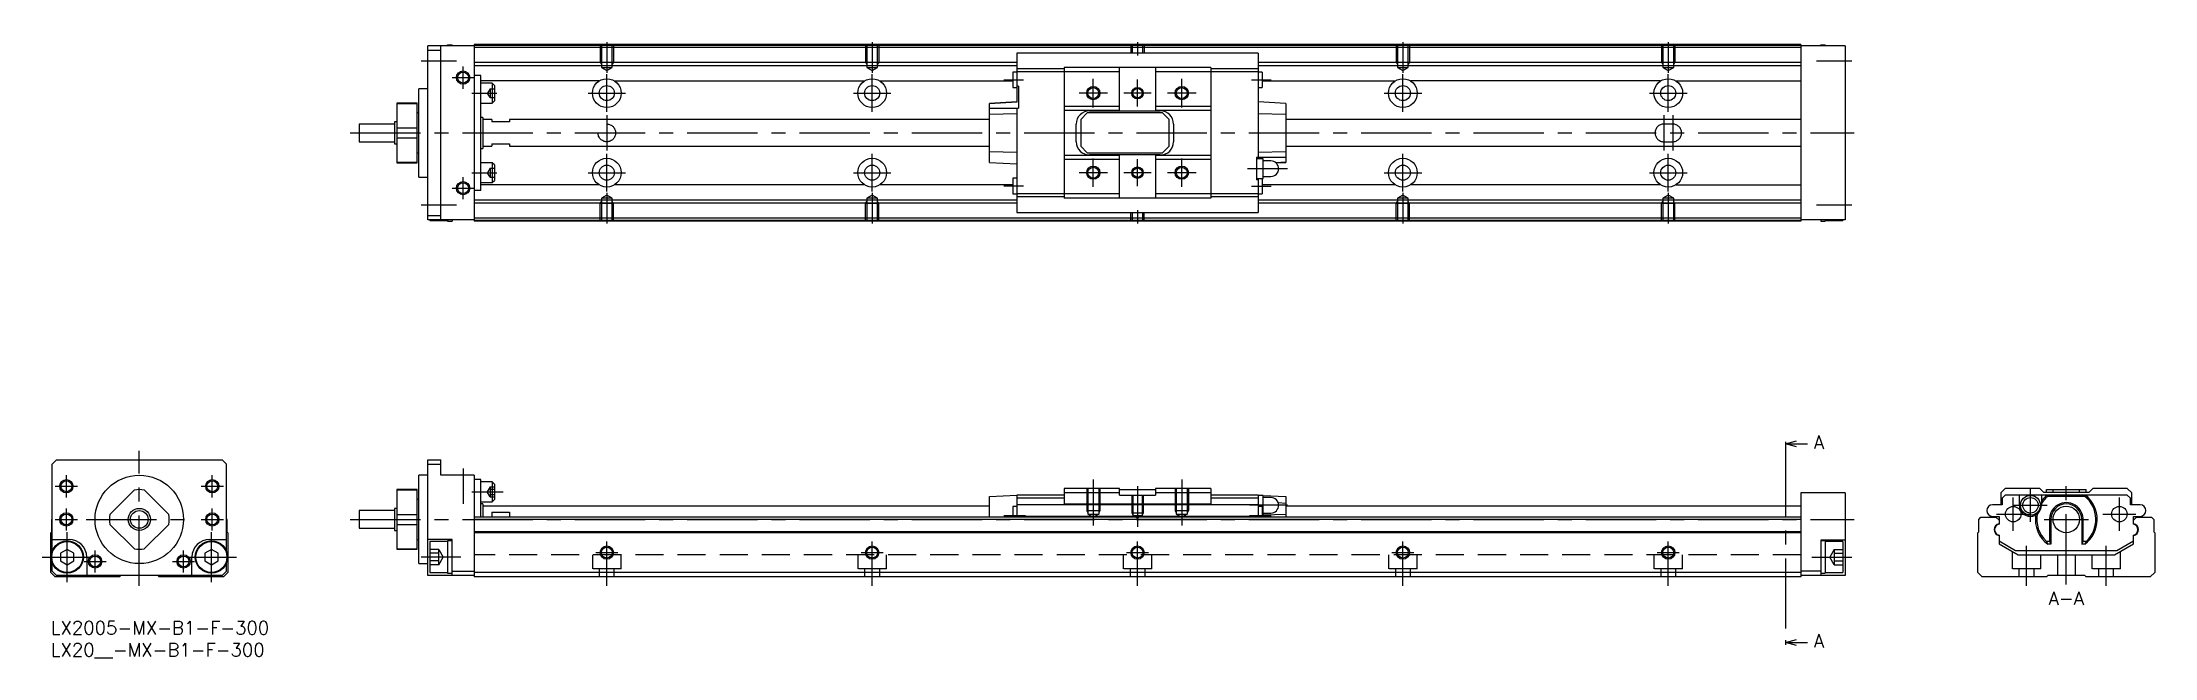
# Model space of a CAD drawing. Extents: x -2 to 476, y -8 to 131.
import ezdxf

# ---------------------------------------------------------------- set-up
doc = ezdxf.new("R2010")
doc.units = 0
doc.header["$LTSCALE"] = 0.5
doc.linetypes.add('CENTER', pattern=[50.8, 31.75, -6.35, 6.35, -6.35])
doc.linetypes.add('DASHED', pattern=[19.05, 12.7, -6.35])
for name, color, linetype in [('MSM_CENTER', 1, 'CENTER'), ('MSM_CONTINUOUS', 7, 'CONTINUOUS'), ('MSM_DASHED', 4, 'DASHED'), ('MSM_NARROW', 5, 'CONTINUOUS'), ('MSM_PART_NUMBER', 7, 'CONTINUOUS')]:
    doc.layers.add(name, color=color, linetype=linetype)
doc.styles.get("Standard").update_dxf_attribs({"font": 'txt.shx', "height": 1, "bigfont": 'bigfont.shx'})

# ---------------------------------------------------------------- blocks, each defined once
blk = doc.blocks.new('*U2')
at = {"layer": 'MSM_PART_NUMBER'}
blk.add_text('LX2005-MX-B1-F-300', height=3, dxfattribs=at).set_placement((0, -3))
blk = doc.blocks.new('*U3')
at = {"layer": 'MSM_PART_NUMBER'}
blk.add_text('LX20__-MX-B1-F-300', height=3, dxfattribs=at).set_placement((0, -8))

msp = doc.modelspace()

# ---------------------------------------------------------------- linework, layer by layer
at = {"layer": 'MSM_CENTER'}
for p, q in [((125.7, 130.93), (125.7, 124.02)), ((185.7, 130.93), (185.7, 124.02)), ((245.7, 130.93), (245.7, 127.93)), ((305.7, 130.93), (305.7, 124.02)), ((365.7, 130.93), (365.7, 124.02)), ((83.7, 126.73), (91.7, 126.73)), ((93.2, 120.43), (93.2, 125.43)), ((399.2, 126.73), (407.2, 126.73)), ((90.7, 122.93), (95.7, 122.93)), ((95.2, 119.43), (100.8, 119.43)), ((121.45, 119.43), (129.95, 119.43)), ((125.7, 115.18), (125.7, 123.68)), ((181.45, 119.43), (189.95, 119.43)), ((185.7, 115.18), (185.7, 123.68)), ((215.5, 122.43), (219.9, 122.43)), ((238.93, 119.43), (232.47, 119.43)), ((235.7, 116.2), (235.7, 122.66)), ((248.76, 119.43), (242.64, 119.43)), ((245.7, 116.38), (245.7, 122.49)), ((258.93, 119.43), (252.47, 119.43)), ((255.7, 116.2), (255.7, 122.66)), ((271.5, 122.43), (275.9, 122.43)), ((301.45, 119.43), (309.95, 119.43)), ((305.7, 115.18), (305.7, 123.68)), ((361.45, 119.43), (369.95, 119.43)), ((365.7, 115.18), (365.7, 123.68)), ((67.7, 110.43), (407.7, 110.43)), ((125.7, 114.43), (125.7, 106.43)), ((364.7, 114.43), (364.7, 106.43)), ((366.7, 114.43), (366.7, 106.43)), ((125.7, 97.18), (125.7, 105.68)), ((185.7, 97.18), (185.7, 105.68)), ((305.7, 97.18), (305.7, 105.68)), ((365.7, 97.18), (365.7, 105.68)), ((93.2, 95.43), (93.2, 100.43)), ((95.2, 101.43), (100.8, 101.43)), ((121.45, 101.43), (129.95, 101.43)), ((181.45, 101.43), (189.95, 101.43)), ((238.93, 101.43), (232.47, 101.43)), ((235.7, 98.2), (235.7, 104.66)), ((248.76, 101.43), (242.64, 101.43)), ((245.7, 98.38), (245.7, 104.49)), ((258.93, 101.43), (252.47, 101.43)), ((255.7, 98.2), (255.7, 104.66)), ((279.6, 102.33), (270.6, 102.33)), ((301.45, 101.43), (309.95, 101.43)), ((361.45, 101.43), (369.95, 101.43)), ((90.7, 97.93), (95.7, 97.93)), ((125.7, 96.84), (125.7, 89.93)), ((185.7, 96.84), (185.7, 89.93)), ((215.5, 98.43), (219.9, 98.43)), ((271.5, 98.38), (275.9, 98.38)), ((305.7, 96.84), (305.7, 89.93)), ((365.7, 96.84), (365.7, 89.93)), ((83.7, 94.13), (91.7, 94.13)), ((245.7, 92.93), (245.7, 89.93)), ((399.2, 94.13), (407.2, 94.13)), ((20, 8), (20, 38.5)), ((392.2, 39.58), (392.2, -4.33)), ((93.2, 34.5), (93.2, 26.5)), ((1, 30.5), (6, 30.5)), ((3.5, 28), (3.5, 33)), ((34, 30.5), (39, 30.5)), ((36.5, 28), (36.5, 33)), ((95.2, 29.25), (102.3, 29.25)), ((235.7, 32), (235.7, 21.6)), ((245.7, 30.5), (245.7, 21.3)), ((255.7, 32), (255.7, 21.6)), ((447.6, 22.45), (447.6, 29.95)), ((455.7, 8.3), (455.7, 31.1)), ((3.5, 20.5), (3.5, 25.5)), ((36.5, 20.5), (36.5, 25.5)), ((279.6, 26.2), (271, 26.2)), ((439.95, 24.2), (447.45, 24.2)), ((443.7, 20.45), (443.7, 27.95)), ((443.85, 26.2), (451.35, 26.2)), ((463.95, 24.2), (471.45, 24.2)), ((467.7, 20.45), (467.7, 27.95)), ((1, 23), (6, 23)), ((3.7, 8.85), (3.7, 20.15)), ((8, 23), (32, 23)), ((34, 23), (39, 23)), ((36.3, 8.85), (36.3, 20.15)), ((67.7, 23), (407.7, 23)), ((215.5, 23.88), (220.4, 23.88)), ((271, 23.88), (275.9, 23.88)), ((450.7, 23), (460.7, 23)), ((-1.95, 14.5), (9.35, 14.5)), ((10, 11), (10, 16)), ((30, 11), (30, 16)), ((30.65, 14.5), (41.95, 14.5)), ((92.7, 14.5), (83.7, 14.5)), ((123.2, 15.5), (128.2, 15.5)), ((125.7, 8), (125.7, 18)), ((183.2, 15.5), (188.2, 15.5)), ((185.7, 8), (185.7, 18)), ((243.2, 15.5), (248.2, 15.5)), ((245.7, 8), (245.7, 18)), ((303.2, 15.5), (308.2, 15.5)), ((305.7, 8), (305.7, 18)), ((363.2, 15.5), (368.2, 15.5)), ((365.7, 8), (365.7, 18)), ((398.2, 14.5), (407.2, 14.5)), ((446.7, 8), (446.7, 17)), ((464.7, 8), (464.7, 17)), ((7.5, 13.5), (12.5, 13.5)), ((27.5, 13.5), (32.5, 13.5))]:
    msp.add_line(p, q, dxfattribs=at)
at = {"layer": 'MSM_CONTINUOUS'}
for p, q in [((95.7, 130.13), (85.2, 130.13)), ((85.2, 90.73), (85.2, 130.13)), ((85.2, 129.13), (88.2, 129.13)), ((85.7, 130.13), (85.7, 130.23)), ((85.7, 130.23), (89.7, 130.23)), ((88.2, 90.73), (88.2, 130.13)), ((89.7, 130.13), (89.7, 130.38)), ((89.7, 130.38), (90.7, 130.38)), ((90.7, 130.13), (90.7, 130.38)), ((395.7, 130.43), (95.7, 130.43)), ((95.7, 130.43), (95.7, 90.43)), ((395.7, 130.23), (95.7, 130.23)), ((395.7, 129.73), (95.7, 129.73)), ((395.7, 130.43), (395.7, 90.43)), ((405.7, 130.13), (395.7, 130.13)), ((400.2, 130.13), (400.2, 130.38)), ((400.2, 130.38), (401.2, 130.38)), ((401.2, 130.13), (401.2, 130.38)), ((401.2, 130.23), (405.2, 130.23)), ((405.2, 130.13), (405.2, 130.23)), ((405.7, 130.13), (405.7, 90.73)), ((218.4, 126.33), (95.7, 126.33)), ((218.4, 125.63), (95.7, 125.63)), ((218.4, 128.43), (218.4, 117.36)), ((273, 128.43), (218.4, 128.43)), ((229.1, 124.93), (218.4, 124.93)), ((229.1, 124.23), (218.4, 124.23)), ((262.3, 125.23), (229.1, 125.23)), ((229.1, 125.23), (229.1, 95.63)), ((241.6, 124.23), (229.1, 124.23)), ((241.6, 115.43), (241.6, 125.23)), ((249.8, 125.23), (249.8, 115.43)), ((262.3, 124.23), (249.8, 124.23)), ((262.3, 125.23), (262.3, 95.63)), ((273, 124.93), (262.3, 124.93)), ((273, 124.23), (262.3, 124.23)), ((273, 128.43), (273, 104.83)), ((395.7, 126.33), (273, 126.33)), ((395.7, 125.63), (273, 125.63)), ((85.2, 120.43), (83.2, 120.43)), ((83.2, 100.43), (83.2, 120.43)), ((97.2, 123.43), (95.7, 123.43)), ((97.2, 97.43), (97.2, 123.43)), ((123.95, 122.17), (97.2, 122.17)), ((99.8, 121.68), (97.2, 121.68)), ((99.8, 121.68), (99.8, 117.18)), ((100.3, 121.18), (99.8, 121.68)), ((100.3, 121.18), (100.3, 117.68)), ((127.45, 122.17), (183.95, 122.17)), ((187.45, 122.17), (217.5, 122.17)), ((217.5, 124.18), (217.5, 120.68)), ((218.4, 124.18), (217.5, 124.18)), ((217.5, 120.68), (218.4, 120.68)), ((218.8, 121.03), (218.4, 121.03)), ((218.8, 121.03), (218.8, 116.03)), ((273.9, 124.18), (273, 124.18)), ((273, 120.68), (273.9, 120.68)), ((273.9, 124.18), (273.9, 120.68)), ((273.9, 122.17), (303.95, 122.17)), ((363.95, 122.17), (307.45, 122.17)), ((367.45, 122.17), (395.7, 122.17)), ((82.8, 117.18), (78.2, 117.18)), ((78.2, 117.18), (78.2, 103.68)), ((78.2, 117.09), (82.8, 117.09)), ((82.8, 103.68), (82.8, 117.18)), ((83.2, 114.93), (82.8, 114.93)), ((97.2, 117.18), (99.8, 117.18)), ((99.8, 117.18), (100.3, 117.68)), ((218.4, 117.43), (212.2, 117.11)), ((218.4, 117.36), (212.2, 116.99)), ((212.2, 103.76), (212.2, 117.11)), ((212.2, 116.03), (218.8, 116.03)), ((218.4, 114.76), (212.2, 114.62)), ((218.4, 116.03), (218.4, 92.43)), ((241.6, 116.43), (229.1, 116.43)), ((241.6, 115.53), (229.1, 115.53)), ((234.35, 114.93), (232.85, 113.43)), ((251.35, 114.93), (234.35, 114.93)), ((234.85, 115.43), (250.85, 115.43)), ((262.3, 116.43), (249.8, 116.43)), ((262.3, 115.53), (249.8, 115.53)), ((252.85, 113.43), (251.35, 114.93)), ((279.2, 117.11), (273, 117.43)), ((279.2, 114.62), (273, 114.76)), ((279.2, 117.11), (279.2, 103.76)), ((69.7, 112.43), (69.7, 108.43)), ((77.7, 112.43), (69.7, 112.43)), ((77.7, 112.93), (77.7, 107.93)), ((78.2, 112.93), (77.7, 112.93)), ((78.2, 111.56), (82.8, 111.56)), ((97.7, 113.93), (97.2, 113.93)), ((97.7, 113.93), (97.7, 106.93)), ((99.7, 113.43), (97.7, 113.43)), ((99.7, 113.43), (99.7, 112.93)), ((103.7, 112.93), (99.7, 112.93)), ((103.7, 113.43), (103.7, 112.93)), ((212.2, 113.43), (103.7, 113.43)), ((231.85, 108.43), (231.85, 112.43)), ((232.85, 113.43), (232.85, 107.43)), ((252.85, 107.43), (252.85, 113.43)), ((253.85, 112.43), (253.85, 108.43)), ((395.7, 113.43), (279.2, 113.43)), ((69.7, 108.43), (77.7, 108.43)), ((77.7, 107.93), (78.2, 107.93)), ((78.2, 109.31), (82.8, 109.31)), ((82.8, 105.93), (83.2, 105.93)), ((97.2, 106.93), (97.7, 106.93)), ((97.7, 107.43), (99.7, 107.43)), ((99.7, 107.93), (103.7, 107.93)), ((99.7, 107.93), (99.7, 107.43)), ((103.7, 107.93), (103.7, 107.43)), ((103.7, 107.43), (212.2, 107.43)), ((212.2, 106.24), (218.4, 106.1)), ((241.6, 105.33), (229.1, 105.33)), ((232.85, 107.43), (234.35, 105.93)), ((234.35, 105.93), (251.35, 105.93)), ((250.85, 105.43), (234.85, 105.43)), ((241.6, 95.63), (241.6, 105.43)), ((249.8, 105.43), (249.8, 95.63)), ((262.3, 105.33), (249.8, 105.33)), ((251.35, 105.93), (252.85, 107.43)), ((273, 106.1), (279.2, 106.24)), ((279.2, 107.43), (395.7, 107.43)), ((78.2, 103.78), (82.8, 103.78)), ((78.2, 103.68), (82.8, 103.68)), ((83.2, 100.43), (85.2, 100.43)), ((99.8, 103.68), (97.2, 103.68)), ((100.3, 103.18), (99.8, 103.68)), ((99.8, 103.68), (99.8, 99.18)), ((100.3, 103.18), (100.3, 99.68)), ((212.2, 103.76), (218.4, 103.43)), ((241.6, 104.43), (229.1, 104.43)), ((262.3, 104.43), (249.8, 104.43)), ((279.2, 104.83), (272.6, 104.83)), ((272.6, 104.83), (272.6, 99.83)), ((274.1, 104.58), (272.6, 104.58)), ((274.1, 100.08), (274.1, 104.58)), ((275.85, 104.08), (274.1, 104.08)), ((274.1, 100.58), (275.85, 100.58)), ((276.9, 103.73), (279.2, 103.87)), ((277.01, 103.64), (279.2, 103.76)), ((97.2, 97.43), (95.7, 97.43)), ((97.2, 99.18), (99.8, 99.18)), ((123.95, 98.7), (97.2, 98.7)), ((99.8, 99.18), (100.3, 99.68)), ((183.95, 98.7), (127.45, 98.7)), ((217.5, 98.7), (187.45, 98.7)), ((217.5, 100.18), (217.5, 96.68)), ((218.4, 100.18), (217.5, 100.18)), ((217.5, 96.68), (218.4, 96.68)), ((229.1, 96.64), (218.4, 96.64)), ((229.1, 95.93), (218.4, 95.93)), ((241.6, 96.63), (229.1, 96.63)), ((262.3, 95.63), (229.1, 95.63)), ((262.3, 96.63), (249.8, 96.63)), ((273, 96.64), (262.3, 96.64)), ((273, 95.93), (262.3, 95.93)), ((272.6, 100.08), (274.1, 100.08)), ((273, 99.83), (272.6, 99.83)), ((273, 100.08), (273, 92.43)), ((273, 96.68), (273.9, 96.68)), ((273.9, 100.08), (273.9, 96.68)), ((303.95, 98.7), (273.9, 98.7)), ((363.95, 98.7), (307.45, 98.7)), ((367.45, 98.7), (395.7, 98.7)), ((85.2, 91.73), (88.2, 91.73)), ((218.4, 95.23), (95.7, 95.23)), ((218.4, 94.53), (95.7, 94.53)), ((395.7, 91.13), (95.7, 91.13)), ((218.4, 92.43), (273, 92.43)), ((395.7, 95.23), (273, 95.23)), ((395.7, 94.53), (273, 94.53)), ((95.7, 90.73), (85.2, 90.73)), ((85.7, 90.73), (85.7, 90.63)), ((85.7, 90.63), (89.7, 90.63)), ((89.7, 90.73), (89.7, 90.48)), ((89.7, 90.48), (90.7, 90.48)), ((90.7, 90.73), (90.7, 90.48)), ((395.7, 90.63), (95.7, 90.63)), ((395.7, 90.43), (95.7, 90.43)), ((405.7, 90.73), (395.7, 90.73)), ((400.2, 90.73), (400.2, 90.48)), ((400.2, 90.48), (401.2, 90.48)), ((401.2, 90.73), (401.2, 90.48)), ((401.2, 90.63), (405.2, 90.63)), ((405.2, 90.73), (405.2, 90.63)), ((392.2, 40.08), (394.7, 40.75)), ((392.2, 40.58), (392.2, 39.58)), ((394.7, 39.41), (392.2, 40.08)), ((392.2, 40.08), (397.2, 40.08)), ((0.3, 35.5), (1.3, 36.5)), ((0.3, 15.83), (0.3, 35.5)), ((1.3, 36.5), (38.7, 36.5)), ((38.7, 36.5), (39.7, 35.5)), ((39.7, 15.83), (39.7, 35.5)), ((85.2, 10.3), (85.2, 36.5)), ((85.2, 36.5), (88.2, 36.5)), ((85.2, 35.5), (88.2, 35.5)), ((88.2, 33), (88.2, 36.5)), ((13.34, 24.12), (18.88, 29.66)), ((21.12, 29.66), (26.66, 24.12)), ((82.8, 29.75), (78.2, 29.75)), ((78.2, 29.75), (78.2, 16.25)), ((78.2, 29.66), (82.8, 29.66)), ((82.8, 16.25), (82.8, 29.75)), ((85.2, 33), (83.2, 33)), ((83.2, 13), (83.2, 33)), ((95.7, 33), (88.2, 33)), ((95.7, 33), (95.7, 10)), ((97.2, 32), (95.7, 32)), ((97.2, 23.5), (97.2, 32)), ((99.8, 31.5), (97.2, 31.5)), ((100.3, 31), (99.8, 31.5)), ((99.8, 31.5), (99.8, 27)), ((100.3, 31), (100.3, 27.5)), ((241.6, 30), (229.1, 30)), ((229.1, 30), (229.1, 26.43)), ((241.6, 29), (229.1, 29)), ((241.6, 28.5), (241.6, 30)), ((241.6, 29.8), (249.8, 29.8)), ((249.8, 30), (249.8, 28.5)), ((262.3, 30), (249.8, 30)), ((262.3, 29), (249.8, 29)), ((262.3, 30), (262.3, 26.43)), ((405.7, 29), (395.7, 29)), ((395.7, 29), (395.7, 10)), ((405.7, 29), (405.7, 10.3)), ((441.9, 30), (440.9, 29)), ((440.9, 29), (440.9, 26.43)), ((449.7, 30), (441.9, 30)), ((450.6, 29.1), (449.7, 30)), ((460.8, 29.1), (450.6, 29.1)), ((451.2, 29.1), (451.2, 29.8)), ((451.2, 29.8), (460.2, 29.8)), ((452.7, 29.1), (452.7, 29.8)), ((458.7, 29.1), (458.7, 29.8)), ((460.2, 29.1), (460.2, 29.8)), ((461.7, 30), (460.8, 29.1)), ((469.5, 30), (461.7, 30)), ((470.5, 29), (469.5, 30)), ((470.5, 26.43), (470.5, 29)), ((77.7, 25), (69.7, 25)), ((69.7, 25), (69.7, 21)), ((78.2, 25.5), (77.7, 25.5)), ((77.7, 25.5), (77.7, 20.5)), ((78.2, 24.12), (82.8, 24.12)), ((83.2, 27.5), (82.8, 27.5)), ((97.2, 27), (99.8, 27)), ((97.7, 26.5), (97.2, 26.5)), ((97.7, 26.5), (97.7, 23.5)), ((212.2, 26), (97.7, 26)), ((99.7, 24.66), (103.7, 24.66)), ((99.7, 24.66), (99.7, 23.5)), ((99.8, 27), (100.3, 27.5)), ((103.7, 24.66), (103.7, 23.5)), ((212.2, 28.2), (218.4, 28.5)), ((212.2, 23.5), (212.2, 28.2)), ((218.4, 25.95), (217.5, 25.95)), ((217.5, 25.95), (217.5, 23.5)), ((229.1, 28.5), (218.4, 28.5)), ((218.4, 28.5), (218.4, 23.5)), ((229.1, 27.79), (218.4, 27.79)), ((273, 26.3), (218.4, 26.3)), ((262.3, 26.43), (229.1, 26.43)), ((241.6, 28.5), (249.8, 28.5)), ((273, 28.5), (262.3, 28.5)), ((273, 27.79), (262.3, 27.79)), ((273, 28.5), (274.02, 28.45)), ((273, 28.5), (273, 23.5)), ((274.1, 28.45), (273, 28.45)), ((273.9, 25.95), (273, 25.95)), ((273.9, 25.95), (273.9, 23.5)), ((273.9, 23.95), (274.1, 23.95)), ((274.1, 28.45), (279.2, 28.2)), ((274.1, 23.95), (274.1, 28.45)), ((275.85, 27.95), (274.1, 27.95)), ((274.1, 24.45), (275.85, 24.45)), ((274.1, 24.03), (279.2, 24.23)), ((279.2, 26.63), (277.5, 26.79)), ((279.2, 28.2), (279.2, 23.5)), ((395.7, 26), (279.2, 26)), ((441.2, 26.3), (439, 26.3)), ((440.9, 26.43), (441.2, 26.43)), ((441.91, 28.5), (441.2, 27.79)), ((441.2, 27.79), (441.2, 26.3)), ((469.49, 28.5), (441.91, 28.5)), ((445.1, 26.2), (445.1, 28.5)), ((450.1, 28.5), (450.1, 26.2)), ((451.37, 28.5), (451.51, 28.2)), ((459.89, 28.2), (451.51, 28.2)), ((459.89, 28.2), (460.03, 28.5)), ((470.2, 27.79), (469.49, 28.5)), ((470.2, 26.3), (470.2, 27.79)), ((470.2, 26.43), (470.5, 26.43)), ((472.4, 26.3), (470.2, 26.3)), ((0, 20), (0.2, 20.2)), ((0, 11), (0, 20)), ((0.2, 23), (0.3, 23.1)), ((0.2, 20.2), (0.2, 23)), ((18.88, 16.34), (13.34, 21.88)), ((26.66, 21.88), (21.12, 16.34)), ((39.7, 23.1), (39.8, 23)), ((39.8, 23), (39.8, 20.2)), ((39.8, 20.2), (40, 20)), ((40, 20), (40, 11)), ((69.7, 21), (77.7, 21)), ((77.7, 20.5), (78.2, 20.5)), ((78.2, 21.88), (82.8, 21.88)), ((395.7, 23.5), (95.7, 23.5)), ((395.7, 23), (95.7, 23)), ((395.7, 20.2), (95.7, 20.2)), ((395.7, 20), (95.7, 20)), ((273, 23.7), (218.4, 23.7)), ((435.7, 20), (435.9, 20.2)), ((435.7, 11), (435.7, 20)), ((435.9, 23), (436.4, 23.5)), ((435.9, 20.2), (435.9, 23)), ((436.4, 23.5), (439.8, 23.5)), ((439, 23.7), (440.5, 23.7)), ((439.8, 23.5), (440.5, 22.8)), ((440.5, 23.7), (440.5, 21.96)), ((440.5, 19.44), (440.5, 17.5)), ((451.91, 22.68), (451.91, 18.04)), ((452.2, 23), (452.2, 17.38)), ((459.2, 23), (459.2, 17.38)), ((459.49, 18.04), (459.49, 22.68)), ((470.9, 23.7), (472.4, 23.7)), ((470.9, 21.96), (470.9, 23.7)), ((470.9, 22.8), (471.6, 23.5)), ((470.9, 17.5), (470.9, 19.44)), ((471.6, 23.5), (475, 23.5)), ((475, 23.5), (475.5, 23)), ((475.5, 23), (475.5, 20.2)), ((475.5, 20.2), (475.7, 20)), ((475.7, 20), (475.7, 11)), ((0.3, 18.5), (4.1, 18.5)), ((3.7, 16.23), (2.2, 15.37)), ((2.2, 15.37), (2.2, 13.63)), ((5.2, 15.37), (3.7, 16.23)), ((5.2, 13.63), (5.2, 15.37)), ((8.1, 14.5), (8.1, 10.3)), ((31.9, 10.3), (31.9, 14.5)), ((36.3, 16.23), (34.8, 15.37)), ((34.8, 15.37), (34.8, 13.63)), ((35.9, 18.5), (39.7, 18.5)), ((37.8, 15.37), (36.3, 16.23)), ((37.8, 13.63), (37.8, 15.37)), ((78.2, 16.34), (82.8, 16.34)), ((78.2, 16.25), (82.8, 16.25)), ((82.8, 18.5), (83.2, 18.5)), ((90.7, 18.5), (85.2, 18.5)), ((85.7, 18), (85.7, 11)), ((89.7, 18), (85.7, 18)), ((89.7, 18.15), (89.7, 10.85)), ((90.7, 18.15), (89.7, 18.15)), ((90.7, 10.3), (90.7, 18.5)), ((405.7, 18.3), (400.2, 18.3)), ((400.2, 18.3), (400.2, 10.3)), ((401.2, 18.15), (400.2, 18.15)), ((401.2, 18.15), (401.2, 10.85)), ((405.2, 18), (401.2, 18)), ((405.2, 18), (405.2, 11)), ((440.5, 18.16), (444.24, 16)), ((440.5, 17.5), (444.83, 15)), ((444.24, 16), (467.16, 16)), ((444.83, 15), (466.57, 15)), ((451.91, 18.04), (451.23, 18.04)), ((452.2, 17.38), (451.53, 17.38)), ((451.91, 18.04), (452.2, 17.38)), ((459.2, 17.38), (459.49, 18.04)), ((459.87, 17.38), (459.2, 17.38)), ((460.17, 18.04), (459.49, 18.04)), ((466.57, 15), (470.9, 17.5)), ((467.16, 16), (470.9, 18.16)), ((1, 10), (0, 11)), ((0.3, 11.3), (0.3, 13.17)), ((0.3, 11.3), (1.3, 10.3)), ((15.5, 10), (1, 10)), ((38.7, 10.3), (1.3, 10.3)), ((2.2, 13.63), (3.7, 12.77)), ((3.7, 12.77), (5.2, 13.63)), ((15.8, 10.3), (15.5, 10)), ((24.5, 10), (24.2, 10.3)), ((39, 10), (24.5, 10)), ((34.8, 13.63), (36.3, 12.77)), ((36.3, 12.77), (37.8, 13.63)), ((38.7, 10.3), (39.7, 11.3)), ((40, 11), (39, 10)), ((39.7, 11.3), (39.7, 13.17)), ((83.2, 13), (85.2, 13)), ((95.7, 10.3), (85.2, 10.3)), ((85.7, 11), (89.7, 11)), ((89.7, 10.85), (90.7, 10.85)), ((90.7, 11.3), (95.7, 11.3)), ((395.7, 11), (95.7, 11)), ((395.7, 10), (95.7, 10)), ((400.2, 11.3), (395.7, 11.3)), ((405.7, 10.3), (395.7, 10.3)), ((400.2, 10.85), (401.2, 10.85)), ((401.2, 11), (405.2, 11)), ((436.7, 10), (435.7, 11)), ((451.2, 10), (436.7, 10)), ((451.5, 10.3), (451.2, 10)), ((459.9, 10.3), (451.5, 10.3)), ((460.2, 10), (459.9, 10.3)), ((474.7, 10), (460.2, 10)), ((475.7, 11), (474.7, 10)), ((392.2, -4.83), (394.7, -4.16)), ((392.2, -4.33), (392.2, -5.33)), ((394.7, -5.5), (392.2, -4.83)), ((392.2, -4.83), (397.2, -4.83))]:
    msp.add_line(p, q, dxfattribs=at)
for centre, radius in [((93.2, 122.93), 1.23), ((125.7, 119.43), 3.25), ((125.7, 119.43), 1.7), ((185.7, 119.43), 3.25), ((185.7, 119.43), 1.7), ((235.7, 119.43), 1.23), ((245.7, 119.43), 1.06), ((255.7, 119.43), 1.23), ((305.7, 119.43), 3.25), ((305.7, 119.43), 1.7), ((365.7, 119.43), 3.25), ((365.7, 119.43), 1.7), ((125.7, 101.43), 3.25), ((125.7, 101.43), 1.7), ((185.7, 101.43), 3.25), ((185.7, 101.43), 1.7), ((235.7, 101.43), 1.23), ((245.7, 101.43), 1.06), ((255.7, 101.43), 1.23), ((305.7, 101.43), 3.25), ((305.7, 101.43), 1.7), ((365.7, 101.43), 3.25), ((365.7, 101.43), 1.7), ((93.2, 97.93), 1.23), ((3.5, 30.5), 1.23), ((20, 23), 10), ((36.5, 30.5), 1.23), ((3.5, 23), 1.23), ((20, 23), 2.5), ((20, 23), 2), ((36.5, 23), 1.23), ((443.7, 24.2), 1.75), ((447.6, 26.2), 2.25), ((447.6, 26.2), 1.75), ((455.7, 23), 3), ((467.7, 24.2), 1.75), ((3.7, 14.5), 3.65), ((3.7, 14.5), 3.5), ((10, 13.5), 1.23), ((30, 13.5), 1.23), ((36.3, 14.5), 3.65), ((36.3, 14.5), 3.5), ((125.7, 15.5), 1.23), ((185.7, 15.5), 1.23), ((245.7, 15.5), 1.23), ((305.7, 15.5), 1.23), ((365.7, 15.5), 1.23)]:
    msp.add_circle(centre, radius, dxfattribs=at)
for centre, radius, start, end in [((234.85, 112.43), 3, 90, 180), ((250.85, 112.43), 3, 0, 90), ((234.85, 108.43), 3, 180, 270), ((250.85, 108.43), 3, 270, 0), ((275.85, 102.33), 1.75, 270, 90), ((20, 23), 6.75, 80.4309, 99.5691), ((20, 23), 6.75, 170.4309, 189.5691), ((20, 23), 6.75, 350.4309, 9.5691), ((275.85, 26.2), 1.75, 270, 90), ((439, 25), 1.3, 90, 270), ((447.6, 26.2), 2.5, 180, 0), ((455.7, 23), 7, 171.8617, 233.4038), ((455.7, 23), 6.68, 169.3812, 227.9598), ((455.7, 23), 7, 128.2132, 143.1301), ((455.7, 23), 6.68, 128.8735, 147.0286), ((455.7, 23), 3.8, 355.1074, 184.8926), ((455.7, 23), 3.5, 0, 180), ((455.7, 23), 7, 306.5962, 51.7868), ((455.7, 23), 6.68, 312.0402, 51.1265), ((472.4, 25), 1.3, 270, 90), ((440.7, 20.7), 1.32, 98.7147, 261.2853), ((440.8, 20.7), 1.3, 103.3424, 256.6576), ((470.7, 20.7), 1.32, 278.7147, 81.2853), ((470.6, 20.7), 1.3, 283.3424, 76.6576), ((4.1, 14.5), 4, 0, 90), ((20, 23), 6.75, 260.4309, 279.5691), ((35.9, 14.5), 4, 90, 180), ((456.77, 20.13), 5.92, 200.6125, 207.6426), ((449.51, 22.42), 11.52, 334.0671, 337.6778)]:
    msp.add_arc(centre, radius, start, end, dxfattribs=at)
at = {"layer": 'MSM_DASHED'}
for p, q in [((124.2, 130.43), (124.2, 126.43)), ((124.47, 130.43), (124.47, 125.23)), ((126.93, 125.23), (126.93, 130.43)), ((127.2, 130.43), (127.2, 126.43)), ((184.2, 130.43), (184.2, 126.43)), ((184.47, 130.43), (184.47, 125.23)), ((186.93, 125.23), (186.93, 130.43)), ((187.2, 130.43), (187.2, 126.43)), ((244.2, 130.43), (244.2, 128.43)), ((244.47, 130.43), (244.47, 128.43)), ((246.93, 128.43), (246.93, 130.43)), ((247.2, 130.43), (247.2, 128.43)), ((304.2, 130.43), (304.2, 126.43)), ((304.47, 130.43), (304.47, 125.23)), ((306.93, 125.23), (306.93, 130.43)), ((307.2, 130.43), (307.2, 126.43)), ((364.2, 130.43), (364.2, 126.43)), ((364.47, 130.43), (364.47, 125.23)), ((366.93, 125.23), (366.93, 130.43)), ((367.2, 130.43), (367.2, 126.43)), ((124.2, 126.43), (127.2, 126.43)), ((124.2, 126.43), (124.47, 125.97)), ((124.47, 125.23), (126.93, 125.23)), ((124.47, 125.23), (125.7, 124.52)), ((125.7, 124.52), (126.93, 125.23)), ((127.2, 126.43), (126.93, 125.97)), ((184.2, 126.43), (187.2, 126.43)), ((184.2, 126.43), (184.47, 125.97)), ((184.47, 125.23), (186.93, 125.23)), ((184.47, 125.23), (185.7, 124.52)), ((185.7, 124.52), (186.93, 125.23)), ((187.2, 126.43), (186.93, 125.97)), ((304.2, 126.43), (307.2, 126.43)), ((304.2, 126.43), (304.47, 125.97)), ((304.47, 125.23), (306.93, 125.23)), ((304.47, 125.23), (305.7, 124.52)), ((305.7, 124.52), (306.93, 125.23)), ((307.2, 126.43), (306.93, 125.97)), ((364.2, 126.43), (367.2, 126.43)), ((364.2, 126.43), (364.47, 125.97)), ((364.47, 125.23), (366.93, 125.23)), ((364.47, 125.23), (365.7, 124.52)), ((365.7, 124.52), (366.93, 125.23)), ((367.2, 126.43), (366.93, 125.97)), ((99.3, 120.43), (98.72, 119.43)), ((99.3, 118.43), (98.72, 119.43)), ((99.3, 120.43), (100.3, 120.43)), ((99.3, 120.43), (99.3, 118.43)), ((99.3, 119.43), (100.3, 119.43)), ((99.3, 118.43), (100.3, 118.43)), ((366.7, 112.43), (364.7, 112.43)), ((364.7, 108.43), (366.7, 108.43)), ((99.3, 102.43), (98.72, 101.43)), ((99.3, 100.43), (98.72, 101.43)), ((99.3, 102.43), (100.3, 102.43)), ((99.3, 102.43), (99.3, 100.43)), ((99.3, 101.43), (100.3, 101.43)), ((99.3, 100.43), (100.3, 100.43)), ((125.7, 96.34), (124.47, 95.63)), ((126.93, 95.63), (124.47, 95.63)), ((124.47, 95.63), (124.47, 90.43)), ((126.93, 95.63), (125.7, 96.34)), ((126.93, 90.43), (126.93, 95.63)), ((185.7, 96.34), (184.47, 95.63)), ((186.93, 95.63), (184.47, 95.63)), ((184.47, 95.63), (184.47, 90.43)), ((186.93, 95.63), (185.7, 96.34)), ((186.93, 90.43), (186.93, 95.63)), ((305.7, 96.34), (304.47, 95.63)), ((306.93, 95.63), (304.47, 95.63)), ((304.47, 95.63), (304.47, 90.43)), ((306.93, 95.63), (305.7, 96.34)), ((306.93, 90.43), (306.93, 95.63)), ((365.7, 96.34), (364.47, 95.63)), ((364.47, 95.63), (364.47, 90.43)), ((366.93, 95.63), (364.47, 95.63)), ((366.93, 95.63), (365.7, 96.34)), ((366.93, 90.43), (366.93, 95.63)), ((124.2, 94.43), (124.47, 94.9)), ((127.2, 94.43), (124.2, 94.43)), ((124.2, 90.43), (124.2, 94.43)), ((127.2, 94.43), (126.93, 94.9)), ((127.2, 90.43), (127.2, 94.43)), ((184.2, 94.43), (184.47, 94.9)), ((187.2, 94.43), (184.2, 94.43)), ((184.2, 90.43), (184.2, 94.43)), ((187.2, 94.43), (186.93, 94.9)), ((187.2, 90.43), (187.2, 94.43)), ((244.2, 90.43), (244.2, 92.43)), ((244.47, 92.43), (244.47, 90.43)), ((246.93, 90.43), (246.93, 92.43)), ((247.2, 90.43), (247.2, 92.43)), ((304.2, 94.43), (304.47, 94.9)), ((307.2, 94.43), (304.2, 94.43)), ((304.2, 90.43), (304.2, 94.43)), ((307.2, 94.43), (306.93, 94.9)), ((307.2, 90.43), (307.2, 94.43)), ((364.2, 94.43), (364.47, 94.9)), ((367.2, 94.43), (364.2, 94.43)), ((364.2, 90.43), (364.2, 94.43)), ((367.2, 94.43), (366.93, 94.9)), ((367.2, 90.43), (367.2, 94.43)), ((99.3, 30.4), (98.63, 29.25)), ((99.3, 28.1), (98.63, 29.25)), ((99.3, 30.4), (100.3, 30.4)), ((99.3, 30.4), (99.3, 28.1)), ((99.3, 29.83), (100.3, 29.83)), ((99.3, 28.67), (100.3, 28.67)), ((234.2, 30), (234.2, 25)), ((234.47, 30), (234.47, 24.21)), ((236.93, 30), (236.93, 24.21)), ((237.2, 30), (237.2, 25)), ((254.2, 30), (254.2, 25)), ((254.47, 30), (254.47, 24.21)), ((256.93, 30), (256.93, 24.21)), ((257.2, 30), (257.2, 25)), ((99.3, 28.1), (100.3, 28.1)), ((234.2, 25), (237.2, 25)), ((234.2, 25), (234.47, 24.53)), ((234.47, 24.21), (236.93, 24.21)), ((234.47, 24.21), (235.7, 23.5)), ((236.93, 24.21), (235.7, 23.5)), ((237.2, 25), (236.93, 24.53)), ((244.4, 28.5), (244.4, 24.5)), ((244.4, 24.5), (247, 24.5)), ((244.4, 24.5), (244.64, 24.08)), ((244.64, 28.5), (244.64, 23.91)), ((244.64, 23.91), (246.76, 23.91)), ((244.64, 23.91), (245.7, 23.3)), ((246.76, 23.91), (245.7, 23.3)), ((246.76, 28.5), (246.76, 23.91)), ((247, 24.5), (246.76, 24.08)), ((247, 28.5), (247, 24.5)), ((254.2, 25), (257.2, 25)), ((254.2, 25), (254.47, 24.53)), ((254.47, 24.21), (256.93, 24.21)), ((254.47, 24.21), (255.7, 23.5)), ((256.93, 24.21), (255.7, 23.5)), ((257.2, 25), (256.93, 24.53)), ((87.7, 16.23), (85.7, 16.23)), ((87.7, 15.37), (85.7, 15.37)), ((87.7, 12.77), (87.7, 16.23)), ((87.7, 16.23), (88.7, 14.5)), ((87.7, 12.77), (88.7, 14.5)), ((395.7, 15), (95.7, 15)), ((122.45, 15), (122.45, 11.8)), ((128.95, 11.8), (128.95, 15)), ((182.45, 15), (182.45, 11.8)), ((188.95, 11.8), (188.95, 15)), ((242.45, 15), (242.45, 11.8)), ((248.95, 11.8), (248.95, 15)), ((302.45, 15), (302.45, 11.8)), ((308.95, 11.8), (308.95, 15)), ((362.45, 15), (362.45, 11.8)), ((368.95, 11.8), (368.95, 15)), ((403.2, 16.23), (402.2, 14.5)), ((403.2, 12.77), (402.2, 14.5)), ((403.2, 16.23), (405.2, 16.23)), ((403.2, 16.23), (403.2, 12.77)), ((403.2, 15.37), (405.2, 15.37)), ((443.45, 15.8), (443.45, 11.8)), ((449.95, 11.8), (449.95, 15)), ((453.7, 15), (453.7, 10.3)), ((457.7, 15), (457.7, 10.3)), ((461.45, 15), (461.45, 11.8)), ((467.95, 11.8), (467.95, 15.8)), ((87.7, 13.63), (85.7, 13.63)), ((87.7, 12.77), (85.7, 12.77)), ((128.95, 11.8), (122.45, 11.8)), ((124, 11.8), (124, 10)), ((127.4, 10), (127.4, 11.8)), ((188.95, 11.8), (182.45, 11.8)), ((184, 11.8), (184, 10)), ((187.4, 10), (187.4, 11.8)), ((248.95, 11.8), (242.45, 11.8)), ((244, 11.8), (244, 10)), ((247.4, 10), (247.4, 11.8)), ((308.95, 11.8), (302.45, 11.8)), ((304, 11.8), (304, 10)), ((307.4, 10), (307.4, 11.8)), ((368.95, 11.8), (362.45, 11.8)), ((364, 11.8), (364, 10)), ((367.4, 10), (367.4, 11.8)), ((403.2, 13.63), (405.2, 13.63)), ((403.2, 12.77), (405.2, 12.77)), ((449.95, 11.8), (443.45, 11.8)), ((445, 11.8), (445, 10)), ((448.4, 10), (448.4, 11.8)), ((467.95, 11.8), (461.45, 11.8)), ((463, 11.8), (463, 10)), ((466.4, 10), (466.4, 11.8))]:
    msp.add_line(p, q, dxfattribs=at)
msp.add_circle((125.7, 110.43), 2, dxfattribs=at)
for centre, start, end in [((364.7, 110.43), 90, 270), ((366.7, 110.43), 270, 90)]:
    msp.add_arc(centre, 2, start, end, dxfattribs=at)
at = {"layer": 'MSM_NARROW'}
for centre, radius in [((93.2, 122.93), 1.5), ((235.7, 119.43), 1.5), ((245.7, 119.43), 1.3), ((255.7, 119.43), 1.5), ((235.7, 101.43), 1.5), ((245.7, 101.43), 1.3), ((255.7, 101.43), 1.5), ((93.2, 97.93), 1.5), ((3.5, 30.5), 1.5), ((36.5, 30.5), 1.5), ((3.5, 23), 1.5), ((36.5, 23), 1.5), ((10, 13.5), 1.5), ((30, 13.5), 1.5), ((125.7, 15.5), 1.5), ((185.7, 15.5), 1.5), ((245.7, 15.5), 1.5), ((305.7, 15.5), 1.5), ((365.7, 15.5), 1.5)]:
    msp.add_circle(centre, radius, dxfattribs=at)

# ---------------------------------------------------------------- block references
at = {"layer": 'MSM_CONTINUOUS'}
for name in ['*U2', '*U3']:
    msp.add_blockref(name, (0, 0), dxfattribs=at)

# ---------------------------------------------------------------- texts
at = {"layer": 'MSM_PART_NUMBER'}
for s, p in [('A', (398.62, 38.95)), ('A-A', (451.71, 3.66)), ('A', (398.62, -5.96))]:
    msp.add_text(s, height=3, dxfattribs=at).set_placement(p)

doc.saveas('drawing.dxf')
